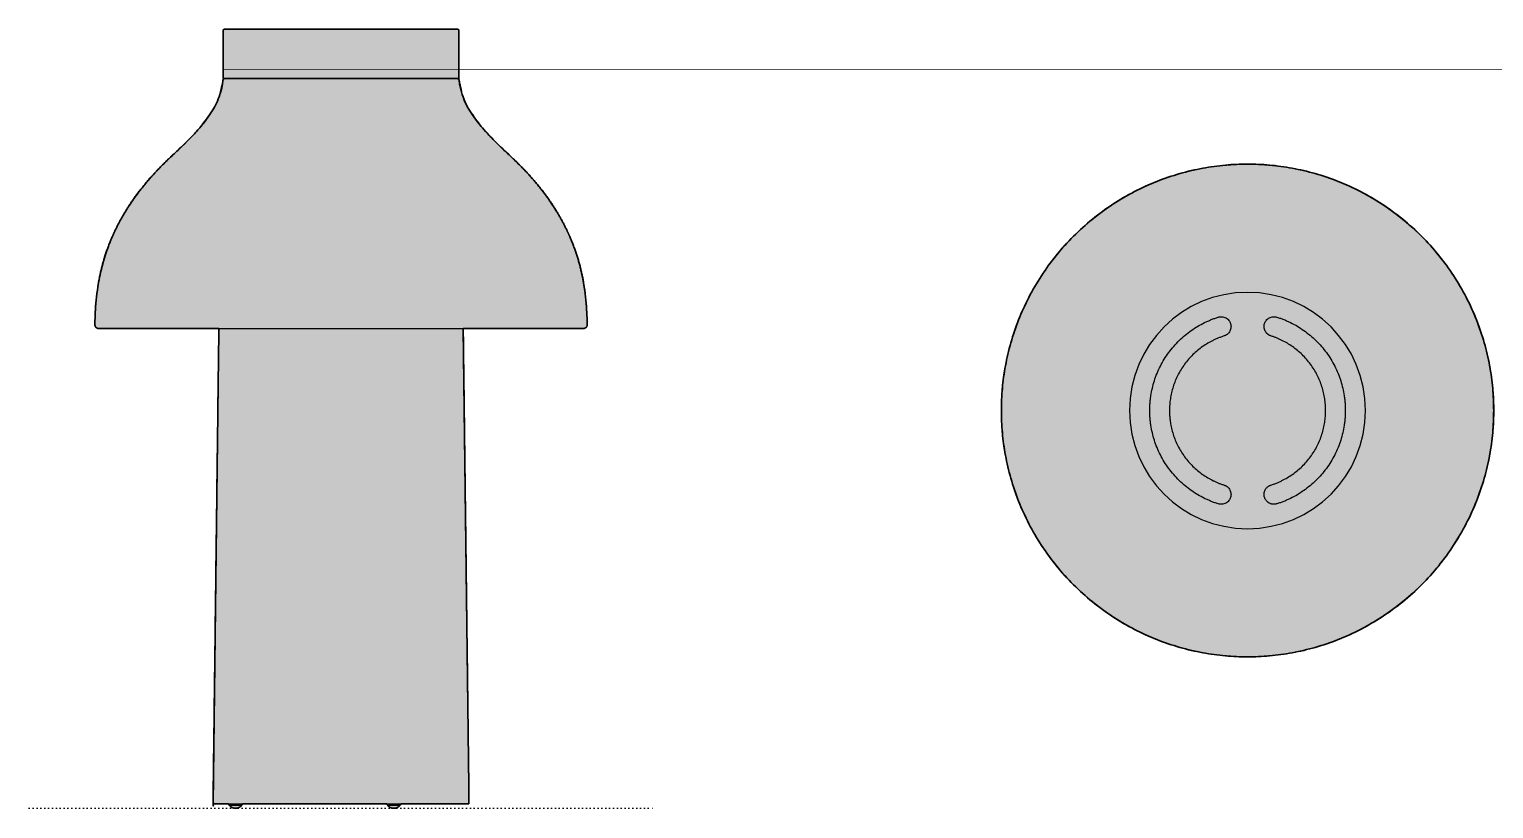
# Model space of a CAD drawing. Header units: millimetres. Extents: x 0 to 416, y 0 to 221.
import ezdxf

# ---------------------------------------------------------------- set-up
doc = ezdxf.new("R2010")
doc.units = ezdxf.units.MM
doc.linetypes.add('Dots', pattern=[1, 0, -1])
doc.layers.add('Blocks', color=7, linetype='Continuous')
doc.layers.add('Blocks$Fill', color=7, linetype='Continuous', true_color=0xffffff)
for name, color, linetype, lineweight, true_color in [('Blocks$Inner', 7, 'Continuous', 25, 0x007f00), ('Blocks$Outline', 7, 'Continuous', 35, 0xff3f3f), ('Groud', 7, 'Dots', 25, 0x243775)]:
    doc.layers.add(name, color=color, linetype=linetype, lineweight=lineweight, true_color=true_color)

# ---------------------------------------------------------------- blocks, each defined once
blk = doc.blocks.new('Pc Portable Lamp Top')
at = {"layer": 'Blocks$Fill'}
blk.add_hatch(color=256, dxfattribs=at).paths.add_polyline_path([(179.79, -5.86), (179.77, -7.41), (179.72, -8.98), (179.63, -10.56), (179.51, -12.15), (179.34, -13.75), (179.14, -15.36), (178.9, -16.97), (178.62, -18.6), (178.3, -20.22), (177.94, -21.85), (177.53, -23.49), (177.09, -25.12), (176.6, -26.75), (176.07, -28.38), (175.49, -30), (174.87, -31.62), (174.21, -33.23), (173.51, -34.84), (172.76, -36.43), (171.97, -38.01), (171.14, -39.57), (170.26, -41.12), (169.34, -42.65), (168.38, -44.16), (167.38, -45.65), (166.34, -47.12), (165.25, -48.56), (164.13, -49.98), (162.98, -51.37), (161.78, -52.73), (160.55, -54.05), (159.29, -55.35), (157.99, -56.62), (156.66, -57.85), (155.3, -59.04), (153.91, -60.2), (152.5, -61.32), (151.05, -62.4), (149.59, -63.44), (148.1, -64.44), (146.59, -65.4), (145.05, -66.32), (143.51, -67.2), (141.94, -68.03), (140.36, -68.82), (138.77, -69.57), (137.17, -70.28), (135.56, -70.94), (133.94, -71.56), (132.31, -72.13), (130.69, -72.66), (129.05, -73.15), (127.42, -73.6), (125.79, -74), (124.16, -74.36), (122.53, -74.68), (120.91, -74.97), (119.29, -75.21), (117.68, -75.41), (116.08, -75.57), (114.49, -75.7), (112.91, -75.78), (111.35, -75.84), (109.79, -75.85), (108.24, -75.84), (106.67, -75.78), (105.1, -75.7), (103.51, -75.57), (101.91, -75.41), (100.3, -75.21), (98.68, -74.97), (97.06, -74.68), (95.43, -74.36), (93.8, -74), (92.17, -73.6), (90.53, -73.15), (88.9, -72.66), (87.27, -72.13), (85.65, -71.56), (84.03, -70.94), (82.42, -70.28), (80.82, -69.57), (79.23, -68.82), (77.65, -68.03), (76.08, -67.2), (74.53, -66.32), (73, -65.4), (71.49, -64.44), (70, -63.44), (68.54, -62.4), (67.09, -61.32), (65.68, -60.2), (64.29, -59.04), (62.93, -57.85), (61.6, -56.62), (60.3, -55.35), (59.04, -54.05), (57.81, -52.73), (56.61, -51.37), (55.45, -49.98), (54.33, -48.56), (53.25, -47.12), (52.21, -45.65), (51.21, -44.16), (50.25, -42.65), (49.33, -41.12), (48.45, -39.57), (47.62, -38.01), (46.83, -36.43), (46.08, -34.84), (45.38, -33.23), (44.71, -31.62), (44.1, -30), (43.52, -28.38), (42.99, -26.75), (42.5, -25.12), (42.06, -23.49), (41.65, -21.85), (41.29, -20.22), (40.97, -18.6), (40.69, -16.97), (40.45, -15.36), (40.25, -13.75), (40.08, -12.15), (39.96, -10.56), (39.87, -8.98), (39.82, -7.41), (39.8, -5.86), (39.82, -4.31), (39.87, -2.74), (39.96, -1.16), (40.08, 0.43), (40.25, 2.03), (40.45, 3.64), (40.69, 5.26), (40.97, 6.88), (41.29, 8.5), (41.65, 10.14), (42.06, 11.77), (42.5, 13.4), (42.99, 15.03), (43.52, 16.66), (44.1, 18.29), (44.71, 19.91), (45.38, 21.52), (46.08, 23.12), (46.83, 24.71), (47.62, 26.29), (48.45, 27.85), (49.33, 29.4), (50.25, 30.93), (51.21, 32.44), (52.21, 33.93), (53.25, 35.4), (54.33, 36.84), (55.45, 38.26), (56.61, 39.65), (57.81, 41.01), (59.04, 42.34), (60.3, 43.63), (61.6, 44.9), (62.93, 46.13), (64.29, 47.32), (65.68, 48.48), (67.09, 49.6), (68.54, 50.68), (70, 51.72), (71.49, 52.73), (73, 53.69), (74.53, 54.61), (76.08, 55.48), (77.65, 56.32), (79.23, 57.11), (80.82, 57.86), (82.42, 58.56), (84.03, 59.22), (85.65, 59.84), (87.27, 60.41), (88.9, 60.94), (90.53, 61.43), (92.17, 61.88), (93.8, 62.28), (95.43, 62.65), (97.06, 62.97), (98.68, 63.25), (100.3, 63.49), (101.91, 63.69), (103.51, 63.85), (105.1, 63.98), (106.67, 64.07), (108.24, 64.12), (109.79, 64.14), (111.35, 64.12), (112.91, 64.07), (114.49, 63.98), (116.08, 63.85), (117.68, 63.69), (119.29, 63.49), (120.91, 63.25), (122.53, 62.97), (124.16, 62.65), (125.79, 62.28), (127.42, 61.88), (129.05, 61.43), (130.69, 60.94), (132.31, 60.41), (133.94, 59.84), (135.56, 59.22), (137.17, 58.56), (138.77, 57.86), (140.36, 57.11), (141.94, 56.32), (143.51, 55.48), (145.05, 54.61), (146.59, 53.69), (148.1, 52.73), (149.59, 51.72), (151.05, 50.68), (152.5, 49.6), (153.91, 48.48), (155.3, 47.32), (156.66, 46.13), (157.99, 44.9), (159.29, 43.63), (160.55, 42.34), (161.78, 41.01), (162.98, 39.65), (164.13, 38.26), (165.25, 36.84), (166.34, 35.4), (167.38, 33.93), (168.38, 32.44), (169.34, 30.93), (170.26, 29.4), (171.14, 27.85), (171.97, 26.29), (172.76, 24.71), (173.51, 23.12), (174.21, 21.52), (174.87, 19.91), (175.49, 18.29), (176.07, 16.66), (176.6, 15.03), (177.09, 13.4), (177.53, 11.77), (177.94, 10.14), (178.3, 8.5), (178.62, 6.88), (178.9, 5.26), (179.14, 3.64), (179.34, 2.03), (179.51, 0.43), (179.63, -1.16), (179.72, -2.74), (179.77, -4.31)], flags=0)
at = {"layer": 'Blocks$Inner'}
blk.add_circle((109.79, -5.86), 69.99, dxfattribs=at)
for start, end in [(0, 180), (180, 0)]:
    blk.add_arc((109.79, -5.86), 33.57, start, end, dxfattribs=at)
for points, knots in [([(81.99, -5.86), (82, -5.68), (82, -5.33), (82.01, -4.81), (82.04, -4.28), (82.07, -3.76), (82.12, -3.23), (82.17, -2.71), (82.24, -2.19), (82.39, -1.12), (82.7, 0.48), (83.28, 2.61), (84.04, 4.7), (85.3, 7.43), (87.28, 10.66), (89.77, 13.52), (92, 15.54), (93.77, 16.89), (95.62, 18.09), (97.21, 18.95), (98.5, 19.55), (99.47, 19.96), (100.45, 20.33), (101.12, 20.55), (101.45, 20.66)], [8, 8, 8, 8, 8.014959, 8.029903, 8.044836, 8.059765, 8.074694, 8.089629, 8.104575, 8.119537, 8.181586, 8.243649, 8.307332, 8.37103, 8.500003, 8.628975, 8.692658, 8.756356, 8.818405, 8.880468, 8.91037, 8.94023, 8.970093, 9, 9, 9, 9]), ([(101.45, 20.66), (101.51, 20.68), (101.62, 20.71), (101.8, 20.75), (101.97, 20.77), (102.14, 20.79), (102.32, 20.79), (102.63, 20.78), (103.06, 20.7), (103.6, 20.49), (104.08, 20.17), (104.47, 19.78), (104.78, 19.32), (104.98, 18.83), (105.09, 18.32), (105.1, 17.77), (105.01, 17.22), (104.79, 16.69), (104.48, 16.21), (104.14, 15.87), (103.85, 15.66), (103.62, 15.52), (103.38, 15.4), (103.22, 15.35), (103.13, 15.32)], [9, 9, 9, 9, 9.020146, 9.040136, 9.060049, 9.079966, 9.099966, 9.120128, 9.185077, 9.250087, 9.315036, 9.380046, 9.440001, 9.500016, 9.559971, 9.619986, 9.684933, 9.749941, 9.814888, 9.879896, 9.910046, 9.939933, 9.969828, 10, 10, 10, 10]), ([(116.45, 15.32), (116.4, 15.34), (116.29, 15.37), (116.12, 15.44), (115.97, 15.52), (115.82, 15.61), (115.67, 15.71), (115.42, 15.89), (115.11, 16.21), (114.79, 16.69), (114.58, 17.22), (114.49, 17.77), (114.5, 18.32), (114.61, 18.83), (114.81, 19.32), (115.12, 19.78), (115.51, 20.17), (115.99, 20.49), (116.52, 20.7), (116.99, 20.78), (117.36, 20.79), (117.62, 20.78), (117.88, 20.73), (118.05, 20.69), (118.13, 20.66)], [7, 7, 7, 7, 7.020146, 7.040137, 7.06005, 7.079966, 7.099966, 7.120128, 7.185076, 7.250084, 7.315031, 7.380039, 7.439994, 7.50001, 7.559965, 7.619981, 7.684929, 7.749938, 7.814885, 7.879895, 7.910045, 7.939932, 7.969827, 8, 8, 8, 8]), ([(118.13, 20.66), (118.3, 20.61), (118.63, 20.5), (119.13, 20.33), (119.63, 20.15), (120.11, 19.96), (120.6, 19.76), (121.08, 19.55), (121.56, 19.33), (122.53, 18.86), (123.97, 18.09), (125.82, 16.89), (127.59, 15.54), (129.82, 13.52), (132.31, 10.66), (134.29, 7.43), (135.55, 4.7), (136.3, 2.61), (136.89, 0.48), (137.23, -1.29), (137.42, -2.71), (137.52, -3.76), (137.58, -4.81), (137.59, -5.51), (137.59, -5.86)], [8, 8, 8, 8, 8.014959, 8.029903, 8.044836, 8.059765, 8.074694, 8.089629, 8.104575, 8.119537, 8.181586, 8.243649, 8.307332, 8.37103, 8.500003, 8.628975, 8.692658, 8.756356, 8.818405, 8.880468, 8.91037, 8.94023, 8.970093, 9, 9, 9, 9]), ([(103.13, 15.32), (102.98, 15.27), (102.68, 15.17), (102.22, 15.01), (101.78, 14.84), (101.33, 14.67), (100.89, 14.48), (100.45, 14.28), (99.64, 13.89), (98.47, 13.26), (96.99, 12.31), (95.58, 11.23), (93.8, 9.62), (91.82, 7.33), (90.23, 4.76), (89.23, 2.57), (88.62, 0.9), (88.16, -0.8), (87.88, -2.21), (87.73, -3.34), (87.65, -4.18), (87.6, -5.02), (87.6, -5.58), (87.59, -5.86)], [4, 4, 4, 4, 4.017094, 4.03417, 4.051234, 4.068294, 4.08536, 4.102438, 4.119537, 4.181584, 4.243649, 4.30733, 4.37103, 4.500002, 4.628975, 4.692656, 4.756356, 4.818403, 4.880468, 4.910369, 4.940229, 4.970092, 5, 5, 5, 5]), ([(131.99, -5.86), (131.99, -5.7), (131.99, -5.38), (131.98, -4.9), (131.95, -4.42), (131.91, -3.94), (131.87, -3.46), (131.81, -2.99), (131.68, -2.1), (131.43, -0.8), (130.96, 0.9), (130.36, 2.57), (129.36, 4.76), (127.77, 7.33), (125.79, 9.62), (124, 11.23), (122.59, 12.31), (121.12, 13.26), (119.85, 13.95), (118.81, 14.43), (118.04, 14.76), (117.25, 15.06), (116.72, 15.23), (116.45, 15.32)], [6, 6, 6, 6, 6.017094, 6.03417, 6.051234, 6.068294, 6.08536, 6.102438, 6.119537, 6.181584, 6.243649, 6.30733, 6.37103, 6.500002, 6.628975, 6.692656, 6.756356, 6.818403, 6.880468, 6.910369, 6.940229, 6.970092, 7, 7, 7, 7]), ([(101.45, -32.38), (101.29, -32.32), (100.95, -32.22), (100.46, -32.05), (99.96, -31.86), (99.47, -31.67), (98.99, -31.47), (98.51, -31.27), (98.03, -31.05), (97.05, -30.58), (95.62, -29.81), (93.77, -28.61), (92, -27.26), (89.77, -25.24), (87.28, -22.38), (85.3, -19.15), (84.04, -16.41), (83.28, -14.32), (82.7, -12.2), (82.36, -10.42), (82.17, -9.01), (82.07, -7.96), (82.01, -6.91), (82, -6.21), (81.99, -5.86)], [7, 7, 7, 7, 7.014959, 7.029903, 7.044837, 7.059765, 7.074694, 7.089629, 7.104575, 7.119537, 7.181586, 7.243649, 7.307332, 7.37103, 7.500003, 7.628975, 7.692658, 7.756356, 7.818405, 7.880468, 7.91037, 7.94023, 7.970093, 8, 8, 8, 8]), ([(87.59, -5.86), (87.6, -6.02), (87.6, -6.34), (87.61, -6.82), (87.64, -7.3), (87.68, -7.78), (87.72, -8.25), (87.78, -8.73), (87.91, -9.62), (88.16, -10.92), (88.62, -12.62), (89.23, -14.29), (90.23, -16.47), (91.82, -19.05), (93.8, -21.34), (95.58, -22.95), (96.99, -24.03), (98.47, -24.98), (99.74, -25.67), (100.78, -26.15), (101.55, -26.48), (102.34, -26.78), (102.87, -26.95), (103.13, -27.04)], [5, 5, 5, 5, 5.017095, 5.03417, 5.051234, 5.068295, 5.08536, 5.102438, 5.119537, 5.181584, 5.243649, 5.30733, 5.37103, 5.500002, 5.628975, 5.692656, 5.756355, 5.818402, 5.880467, 5.910369, 5.940229, 5.970092, 6, 6, 6, 6]), ([(116.45, -27.04), (116.61, -26.99), (116.91, -26.89), (117.36, -26.73), (117.81, -26.56), (118.26, -26.38), (118.7, -26.2), (119.14, -26), (119.95, -25.61), (121.12, -24.98), (122.59, -24.03), (124, -22.95), (125.79, -21.34), (127.77, -19.05), (129.36, -16.47), (130.36, -14.29), (130.96, -12.62), (131.43, -10.92), (131.71, -9.5), (131.86, -8.37), (131.94, -7.54), (131.99, -6.7), (131.99, -6.14), (131.99, -5.86)], [5, 5, 5, 5, 5.017094, 5.03417, 5.051234, 5.068294, 5.08536, 5.102438, 5.119537, 5.181584, 5.243649, 5.30733, 5.37103, 5.500002, 5.628975, 5.692656, 5.756356, 5.818403, 5.880468, 5.910369, 5.940229, 5.970092, 6, 6, 6, 6]), ([(137.59, -5.86), (137.59, -6.03), (137.59, -6.38), (137.58, -6.91), (137.55, -7.44), (137.52, -7.96), (137.47, -8.48), (137.42, -9.01), (137.35, -9.53), (137.2, -10.6), (136.89, -12.2), (136.3, -14.32), (135.55, -16.41), (134.29, -19.15), (132.31, -22.38), (129.82, -25.24), (127.59, -27.26), (125.82, -28.61), (123.97, -29.81), (122.38, -30.66), (121.09, -31.27), (120.12, -31.68), (119.13, -32.05), (118.47, -32.27), (118.13, -32.38)], [9, 9, 9, 9, 9.014959, 9.029903, 9.044837, 9.059765, 9.074694, 9.089629, 9.104575, 9.119538, 9.181586, 9.243649, 9.307332, 9.37103, 9.500003, 9.628975, 9.692658, 9.756356, 9.818405, 9.880468, 9.91037, 9.94023, 9.970093, 10, 10, 10, 10]), ([(103.13, -27.04), (103.19, -27.05), (103.3, -27.09), (103.46, -27.16), (103.62, -27.24), (103.77, -27.33), (103.92, -27.42), (104.16, -27.61), (104.48, -27.92), (104.79, -28.4), (105.01, -28.94), (105.1, -29.49), (105.09, -30.03), (104.98, -30.55), (104.78, -31.04), (104.47, -31.49), (104.08, -31.89), (103.6, -32.21), (103.07, -32.42), (102.6, -32.5), (102.23, -32.51), (101.97, -32.49), (101.71, -32.45), (101.54, -32.4), (101.45, -32.38)], [6, 6, 6, 6, 6.020146, 6.040136, 6.060049, 6.079966, 6.099966, 6.120128, 6.185077, 6.250087, 6.315036, 6.380045, 6.44, 6.500016, 6.559971, 6.619985, 6.684933, 6.749941, 6.814888, 6.879896, 6.910046, 6.939933, 6.969828, 7, 7, 7, 7]), ([(114.49, -29.71), (114.5, -29.65), (114.5, -29.53), (114.51, -29.36), (114.54, -29.19), (114.58, -29.02), (114.65, -28.77), (114.79, -28.43), (115.03, -28.04), (115.33, -27.7), (115.63, -27.44), (115.92, -27.26), (116.18, -27.13), (116.36, -27.07), (116.45, -27.04)], [11, 11, 11, 11, 11.048906, 11.097543, 11.146099, 11.19476, 11.243712, 11.371798, 11.500033, 11.628118, 11.756354, 11.837681, 11.918607, 12, 12, 12, 12]), ([(118.13, -32.38), (118.08, -32.39), (117.98, -32.42), (117.82, -32.46), (117.66, -32.48), (117.44, -32.51), (117.17, -32.51), (116.84, -32.48), (116.51, -32.4), (116.1, -32.26), (115.62, -31.98), (115.22, -31.61), (114.96, -31.26), (114.79, -30.98), (114.66, -30.67), (114.56, -30.35), (114.51, -30.03), (114.5, -29.82), (114.49, -29.71)], [10, 10, 10, 10, 10.030872, 10.061654, 10.092447, 10.123356, 10.1867, 10.250142, 10.313485, 10.376927, 10.500025, 10.623123, 10.686466, 10.749909, 10.813252, 10.876694, 10.938323, 11, 11, 11, 11])]:
    blk.add_open_spline(points, degree=3, knots=knots, dxfattribs=at)
at = {"layer": 'Blocks$Outline'}
blk.add_rational_spline([(179.79, -5.86), (179.79, -75.85), (109.79, -75.85), (39.8, -75.85), (39.8, -5.86), (39.8, 64.14), (109.79, 64.14), (179.79, 64.14), (179.79, -5.86)], [1, 0.707106781187, 1, 0.707106781187, 1, 0.707106781187, 1, 0.707106781187, 1], degree=2, knots=[-439.786743, -439.786743, -439.786743, -329.840057, -329.840057, -219.893371, -219.893371, -109.946686, -109.946686, 0, 0, 0], dxfattribs=at)
blk = doc.blocks.new('Pc Portable Lamp Side')
at = {"layer": 'Blocks$Fill'}
blk.add_hatch(color=256, dxfattribs=at).paths.add_polyline_path([(121.73, 207.3), (121.74, 207.3), (121.75, 207.3), (121.76, 207.3), (121.77, 207.3), (121.78, 207.29), (121.79, 207.29), (121.8, 207.29), (121.81, 207.29), (121.83, 207.29), (121.84, 207.28), (121.85, 207.28), (121.86, 207.28), (121.87, 207.27), (121.88, 207.27), (121.89, 207.27), (121.9, 207.26), (121.91, 207.26), (121.92, 207.25), (121.93, 207.25), (121.94, 207.24), (121.95, 207.24), (121.96, 207.23), (121.97, 207.23), (121.98, 207.22), (121.99, 207.21), (122, 207.21), (122.01, 207.2), (122.02, 207.19), (122.03, 207.18), (122.04, 207.18), (122.05, 207.17), (122.05, 207.16), (122.06, 207.15), (122.07, 207.14), (122.08, 207.14), (122.09, 207.13), (122.09, 207.12), (122.1, 207.11), (122.11, 207.1), (122.12, 207.09), (122.12, 207.08), (122.13, 207.07), (122.13, 207.06), (122.14, 207.05), (122.15, 207.04), (122.15, 207.03), (122.16, 207.02), (122.16, 207.01), (122.17, 207), (122.17, 206.99), (122.18, 206.98), (122.18, 206.97), (122.18, 206.96), (122.19, 206.95), (122.19, 206.94), (122.19, 206.93), (122.19, 206.92), (122.2, 206.91), (122.2, 206.9), (122.2, 206.89), (122.2, 206.88), (122.2, 206.87), (122.21, 206.86), (122.21, 206.85), (122.27, 206.28), (122.35, 205.73), (122.45, 205.17), (122.56, 204.62), (122.7, 204.08), (122.85, 203.54), (123.02, 203), (123.2, 202.47), (123.4, 201.94), (123.61, 201.42), (123.83, 200.9), (124.07, 200.39), (124.33, 199.88), (124.59, 199.37), (124.87, 198.87), (125.15, 198.38), (125.45, 197.89), (125.76, 197.4), (126.08, 196.92), (126.4, 196.44), (127.08, 195.5), (127.79, 194.58), (128.52, 193.68), (129.27, 192.8), (130.04, 191.94), (130.82, 191.1), (132.4, 189.48), (139.48, 182.67), (140.58, 181.55), (141.6, 180.49), (142.54, 179.46), (143.42, 178.47), (144.25, 177.49), (145.05, 176.51), (145.82, 175.53), (146.56, 174.56), (147.27, 173.59), (147.95, 172.62), (148.61, 171.65), (149.24, 170.69), (149.84, 169.73), (150.42, 168.77), (150.97, 167.81), (151.5, 166.86), (152.01, 165.9), (152.49, 164.96), (152.94, 164.01), (153.38, 163.07), (153.79, 162.14), (154.18, 161.2), (154.55, 160.28), (154.9, 159.35), (155.54, 157.52), (156.11, 155.7), (156.61, 153.91), (157.04, 152.14), (157.4, 150.39), (157.71, 148.66), (157.97, 146.97), (158.18, 145.3), (158.34, 143.65), (158.46, 142.04), (158.55, 140.46), (158.63, 137.4), (158.63, 137.4), (158.62, 137.29), (158.61, 137.24), (158.6, 137.19), (158.59, 137.13), (158.59, 137.11), (158.58, 137.08), (158.57, 137.06), (158.57, 137.03), (158.56, 137.01), (158.55, 136.98), (158.54, 136.96), (158.53, 136.93), (158.52, 136.91), (158.51, 136.88), (158.49, 136.86), (158.48, 136.84), (158.46, 136.81), (158.45, 136.79), (158.43, 136.77), (158.42, 136.75), (158.4, 136.72), (158.39, 136.7), (158.37, 136.68), (158.35, 136.66), (158.33, 136.64), (158.31, 136.62), (158.29, 136.61), (158.27, 136.59), (158.25, 136.57), (158.23, 136.55), (158.21, 136.54), (158.19, 136.52), (158.17, 136.51), (158.15, 136.49), (158.12, 136.48), (158.1, 136.46), (158.08, 136.45), (158.06, 136.44), (158.03, 136.42), (158.01, 136.41), (157.96, 136.39), (157.93, 136.37), (157.91, 136.36), (157.88, 136.35), (157.86, 136.34), (157.83, 136.33), (157.8, 136.32), (157.78, 136.32), (157.77, 136.31), (157.75, 136.31), (157.74, 136.31), (157.73, 136.3), (157.71, 136.3), (157.7, 136.3), (157.69, 136.3), (157.67, 136.3), (157.66, 136.29), (157.65, 136.29), (157.63, 136.29), (157.62, 136.29), (157.61, 136.29), (157.59, 136.29), (157.58, 136.29), (157.57, 136.29), (157.55, 136.3), (157.54, 136.3), (157.53, 136.3), (123.38, 136.3), (124.97, 6.17), (124.97, 6.18), (124.97, 6.18), (124.97, 6.18), (124.97, 6.18), (124.97, 6.18), (124.97, 6.18), (124.97, 6.18), (124.97, 6.18), (124.97, 6.18), (124.97, 6.18), (124.97, 6.18), (124.97, 6.18), (124.97, 6.18), (124.97, 6.18), (124.97, 6.18), (124.97, 6.18), (124.97, 6.18), (124.97, 6.18), (124.97, 6.18), (124.97, 6.18), (124.97, 6.18), (124.97, 6.18), (124.97, 6.18), (124.97, 6.18), (124.97, 6.18), (124.97, 6.18), (124.97, 6.18), (124.97, 6.18), (124.97, 6.18), (124.97, 6.18), (124.97, 6.18), (124.97, 6.18), (124.97, 6.18), (124.97, 6.18), (124.97, 6.18), (124.97, 6.18), (124.97, 6.18), (124.97, 6.18), (124.97, 6.18), (124.97, 6.18), (124.97, 6.18), (124.97, 6.18), (124.97, 6.18), (124.97, 6.18), (124.97, 6.18), (124.97, 6.18), (124.97, 6.18), (124.97, 6.18), (124.97, 6.17), (124.96, 5.61), (124.99, 1.3), (105.64, 1.3), (105.63, 1.28), (105.63, 1.25), (105.62, 1.23), (105.61, 1.2), (105.6, 1.18), (105.6, 1.16), (105.59, 1.13), (105.58, 1.11), (105.56, 1.09), (105.55, 1.06), (105.54, 1.04), (105.53, 1.02), (105.52, 1), (105.5, 0.98), (105.49, 0.96), (105.47, 0.94), (105.39, 0.83), (105.3, 0.73), (105.26, 0.68), (105.21, 0.64), (105.16, 0.59), (105.14, 0.57), (105.11, 0.54), (105.09, 0.52), (105.06, 0.5), (105.04, 0.48), (105.01, 0.46), (104.96, 0.42), (104.9, 0.38), (104.84, 0.35), (104.79, 0.31), (104.73, 0.28), (104.67, 0.25), (104.61, 0.22), (104.55, 0.19), (104.49, 0.16), (104.42, 0.14), (104.36, 0.12), (104.3, 0.1), (104.27, 0.09), (104.23, 0.08), (104.2, 0.07), (104.17, 0.06), (104.14, 0.06), (104.1, 0.05), (104.04, 0.04), (103.97, 0.03), (103.91, 0.02), (103.77, 0.01), (103.64, 0), (103.51, 0.01), (103.37, 0.02), (103.31, 0.03), (103.24, 0.04), (103.18, 0.05), (103.14, 0.06), (103.11, 0.06), (103.08, 0.07), (103.05, 0.08), (103.01, 0.09), (102.98, 0.1), (102.92, 0.12), (102.86, 0.14), (102.79, 0.16), (102.73, 0.19), (102.67, 0.22), (102.61, 0.25), (102.55, 0.28), (102.49, 0.31), (102.44, 0.35), (102.38, 0.38), (102.32, 0.42), (102.27, 0.46), (102.24, 0.48), (102.22, 0.5), (102.19, 0.52), (102.17, 0.54), (102.14, 0.57), (102.12, 0.59), (102.07, 0.64), (102.02, 0.68), (101.98, 0.73), (101.89, 0.83), (101.81, 0.94), (101.81, 0.94), (101.79, 0.96), (101.78, 0.98), (101.76, 1), (101.75, 1.02), (101.74, 1.04), (101.73, 1.06), (101.71, 1.09), (101.7, 1.11), (101.69, 1.13), (101.68, 1.16), (101.68, 1.18), (101.67, 1.2), (101.66, 1.23), (101.65, 1.25), (101.65, 1.28), (101.64, 1.3), (60.64, 1.3), (60.63, 1.28), (60.63, 1.25), (60.62, 1.23), (60.61, 1.2), (60.6, 1.18), (60.6, 1.16), (60.59, 1.13), (60.58, 1.11), (60.56, 1.09), (60.55, 1.06), (60.54, 1.04), (60.53, 1.02), (60.52, 1), (60.5, 0.98), (60.49, 0.96), (60.47, 0.94), (60.39, 0.83), (60.3, 0.73), (60.26, 0.68), (60.21, 0.64), (60.16, 0.59), (60.14, 0.57), (60.11, 0.54), (60.09, 0.52), (60.06, 0.5), (60.04, 0.48), (60.01, 0.46), (59.96, 0.42), (59.9, 0.38), (59.84, 0.35), (59.79, 0.31), (59.73, 0.28), (59.67, 0.25), (59.61, 0.22), (59.55, 0.19), (59.49, 0.16), (59.42, 0.14), (59.36, 0.12), (59.3, 0.1), (59.27, 0.09), (59.23, 0.08), (59.2, 0.07), (59.17, 0.06), (59.14, 0.06), (59.1, 0.05), (59.04, 0.04), (58.97, 0.03), (58.91, 0.02), (58.77, 0.01), (58.64, 0), (58.51, 0.01), (58.37, 0.02), (58.31, 0.03), (58.24, 0.04), (58.18, 0.05), (58.14, 0.06), (58.11, 0.06), (58.08, 0.07), (58.05, 0.08), (58.01, 0.09), (57.98, 0.1), (57.92, 0.12), (57.86, 0.14), (57.79, 0.16), (57.73, 0.19), (57.67, 0.22), (57.61, 0.25), (57.55, 0.28), (57.49, 0.31), (57.44, 0.35), (57.38, 0.38), (57.32, 0.42), (57.27, 0.46), (57.24, 0.48), (57.22, 0.5), (57.19, 0.52), (57.17, 0.54), (57.14, 0.57), (57.12, 0.59), (57.07, 0.64), (57.02, 0.68), (56.98, 0.73), (56.89, 0.83), (56.81, 0.94), (56.81, 0.94), (56.79, 0.96), (56.78, 0.98), (56.76, 1), (56.75, 1.02), (56.74, 1.04), (56.73, 1.06), (56.71, 1.09), (56.7, 1.11), (56.69, 1.13), (56.68, 1.16), (56.68, 1.18), (56.67, 1.2), (56.66, 1.23), (56.65, 1.25), (56.65, 1.28), (56.64, 1.3), (54.24, 1.3), (52.25, 1.3), (53.9, 136.3), (19.75, 136.3), (19.74, 136.3), (19.72, 136.3), (19.71, 136.29), (19.7, 136.29), (19.68, 136.29), (19.67, 136.29), (19.66, 136.29), (19.64, 136.29), (19.63, 136.29), (19.62, 136.29), (19.6, 136.3), (19.59, 136.3), (19.58, 136.3), (19.56, 136.3), (19.55, 136.3), (19.54, 136.31), (19.52, 136.31), (19.51, 136.31), (19.5, 136.32), (19.47, 136.33), (19.45, 136.33), (19.42, 136.34), (19.39, 136.35), (19.37, 136.36), (19.34, 136.38), (19.32, 136.39), (19.27, 136.41), (19.24, 136.42), (19.22, 136.44), (19.2, 136.45), (19.17, 136.46), (19.15, 136.48), (19.13, 136.49), (19.11, 136.51), (19.09, 136.52), (19.06, 136.54), (19.04, 136.56), (19.02, 136.57), (19, 136.59), (18.98, 136.61), (18.96, 136.63), (18.95, 136.65), (18.93, 136.67), (18.91, 136.69), (18.89, 136.71), (18.87, 136.73), (18.86, 136.75), (18.84, 136.77), (18.83, 136.79), (18.81, 136.82), (18.8, 136.84), (18.79, 136.86), (18.77, 136.89), (18.76, 136.91), (18.75, 136.94), (18.74, 136.96), (18.73, 136.99), (18.72, 137.01), (18.71, 137.04), (18.7, 137.06), (18.7, 137.09), (18.69, 137.11), (18.69, 137.14), (18.68, 137.19), (18.67, 137.25), (18.65, 137.41), (18.65, 137.41), (18.73, 140.47), (18.82, 142.05), (18.94, 143.66), (19.1, 145.3), (19.31, 146.97), (19.57, 148.67), (19.88, 150.39), (20.25, 152.14), (20.68, 153.91), (21.17, 155.71), (21.74, 157.52), (22.38, 159.36), (22.73, 160.28), (23.1, 161.21), (23.49, 162.14), (23.9, 163.08), (24.34, 164.02), (24.8, 164.96), (25.28, 165.91), (25.78, 166.86), (26.31, 167.81), (26.86, 168.77), (27.44, 169.73), (28.04, 170.69), (28.67, 171.66), (29.33, 172.62), (30.01, 173.59), (30.73, 174.56), (31.47, 175.54), (32.24, 176.51), (33.03, 177.49), (33.87, 178.47), (34.74, 179.46), (35.68, 180.49), (36.7, 181.55), (37.8, 182.68), (44.88, 189.49), (46.46, 191.1), (47.24, 191.94), (48.01, 192.8), (48.76, 193.68), (49.49, 194.58), (50.2, 195.5), (50.88, 196.44), (51.2, 196.92), (51.52, 197.4), (51.83, 197.89), (52.13, 198.38), (52.41, 198.87), (52.69, 199.37), (52.96, 199.88), (53.21, 200.39), (53.45, 200.9), (53.67, 201.42), (53.89, 201.94), (54.08, 202.47), (54.26, 203), (54.43, 203.54), (54.58, 204.08), (54.72, 204.62), (54.83, 205.17), (54.93, 205.73), (55.01, 206.28), (55.07, 206.85), (55.07, 206.86), (55.08, 206.87), (55.08, 206.88), (55.08, 206.89), (55.08, 206.9), (55.08, 206.91), (55.09, 206.92), (55.09, 206.93), (55.09, 206.94), (55.09, 206.95), (55.1, 206.96), (55.1, 206.97), (55.1, 206.98), (55.11, 206.99), (55.11, 207), (55.12, 207.01), (55.12, 207.02), (55.13, 207.03), (55.13, 207.04), (55.14, 207.05), (55.15, 207.06), (55.15, 207.07), (55.16, 207.08), (55.16, 207.09), (55.17, 207.1), (55.18, 207.11), (55.19, 207.12), (55.19, 207.13), (55.2, 207.14), (55.21, 207.14), (55.22, 207.15), (55.23, 207.16), (55.23, 207.17), (55.24, 207.18), (55.25, 207.18), (55.26, 207.19), (55.27, 207.2), (55.28, 207.21), (55.29, 207.21), (55.3, 207.22), (55.31, 207.23), (55.32, 207.23), (55.33, 207.24), (55.34, 207.24), (55.35, 207.25), (55.36, 207.25), (55.37, 207.26), (55.38, 207.26), (55.39, 207.27), (55.4, 207.27), (55.41, 207.27), (55.42, 207.28), (55.43, 207.28), (55.44, 207.28), (55.45, 207.29), (55.47, 207.29), (55.48, 207.29), (55.49, 207.29), (55.5, 207.29), (55.51, 207.3), (55.52, 207.3), (55.53, 207.3), (55.54, 207.3), (55.55, 207.3), (55.44, 207.3), (55.43, 207.3), (55.43, 207.3), (55.42, 207.3), (55.41, 207.3), (55.41, 207.3), (55.4, 207.3), (55.39, 207.3), (55.39, 207.31), (55.38, 207.31), (55.37, 207.31), (55.36, 207.31), (55.36, 207.31), (55.35, 207.31), (55.34, 207.32), (55.34, 207.32), (55.33, 207.32), (55.32, 207.32), (55.32, 207.33), (55.31, 207.33), (55.3, 207.33), (55.3, 207.34), (55.29, 207.34), (55.28, 207.34), (55.28, 207.35), (55.27, 207.35), (55.26, 207.36), (55.26, 207.36), (55.25, 207.37), (55.24, 207.37), (55.24, 207.38), (55.23, 207.38), (55.23, 207.39), (55.22, 207.39), (55.22, 207.4), (55.21, 207.4), (55.21, 207.41), (55.2, 207.42), (55.2, 207.42), (55.19, 207.43), (55.19, 207.44), (55.18, 207.44), (55.18, 207.45), (55.18, 207.46), (55.17, 207.46), (55.17, 207.47), (55.17, 207.48), (55.16, 207.48), (55.16, 207.49), (55.16, 207.5), (55.16, 207.5), (55.15, 207.51), (55.15, 207.52), (55.15, 207.52), (55.15, 207.53), (55.15, 207.54), (55.15, 207.55), (55.14, 207.55), (55.14, 207.56), (55.14, 207.57), (55.14, 207.57), (55.14, 207.58), (55.14, 207.59), (55.14, 207.59), (55.14, 207.6), (55.14, 221), (55.14, 221.01), (55.14, 221.01), (55.14, 221.02), (55.14, 221.03), (55.14, 221.03), (55.14, 221.04), (55.14, 221.05), (55.15, 221.05), (55.15, 221.06), (55.15, 221.07), (55.15, 221.08), (55.15, 221.08), (55.15, 221.09), (55.16, 221.1), (55.16, 221.1), (55.16, 221.11), (55.16, 221.12), (55.17, 221.12), (55.17, 221.13), (55.17, 221.14), (55.18, 221.14), (55.18, 221.15), (55.18, 221.16), (55.19, 221.16), (55.19, 221.17), (55.2, 221.18), (55.2, 221.18), (55.21, 221.19), (55.21, 221.2), (55.22, 221.2), (55.22, 221.21), (55.23, 221.21), (55.23, 221.22), (55.24, 221.22), (55.24, 221.23), (55.25, 221.23), (55.26, 221.24), (55.26, 221.24), (55.27, 221.25), (55.28, 221.25), (55.28, 221.26), (55.29, 221.26), (55.3, 221.26), (55.3, 221.27), (55.31, 221.27), (55.32, 221.27), (55.32, 221.28), (55.33, 221.28), (55.34, 221.28), (55.34, 221.28), (55.35, 221.29), (55.36, 221.29), (55.36, 221.29), (55.37, 221.29), (55.38, 221.29), (55.39, 221.29), (55.39, 221.3), (55.4, 221.3), (55.41, 221.3), (55.41, 221.3), (55.42, 221.3), (55.43, 221.3), (55.43, 221.3), (55.44, 221.3), (55.44, 221.3), (121.84, 221.3), (121.85, 221.3), (121.85, 221.3), (121.86, 221.3), (121.87, 221.3), (121.87, 221.3), (121.88, 221.3), (121.89, 221.3), (121.89, 221.29), (121.9, 221.29), (121.91, 221.29), (121.92, 221.29), (121.92, 221.29), (121.93, 221.29), (121.94, 221.28), (121.94, 221.28), (121.95, 221.28), (121.96, 221.28), (121.96, 221.27), (121.97, 221.27), (121.98, 221.27), (121.98, 221.26), (121.99, 221.26), (122, 221.26), (122, 221.25), (122.01, 221.25), (122.02, 221.24), (122.02, 221.24), (122.03, 221.23), (122.04, 221.23), (122.04, 221.22), (122.05, 221.22), (122.05, 221.21), (122.06, 221.21), (122.06, 221.2), (122.07, 221.2), (122.07, 221.19), (122.08, 221.18), (122.08, 221.18), (122.09, 221.17), (122.09, 221.16), (122.1, 221.16), (122.1, 221.15), (122.1, 221.14), (122.11, 221.14), (122.11, 221.13), (122.11, 221.12), (122.12, 221.12), (122.12, 221.11), (122.12, 221.1), (122.12, 221.1), (122.13, 221.09), (122.13, 221.08), (122.13, 221.08), (122.13, 221.07), (122.13, 221.06), (122.13, 221.05), (122.14, 221.05), (122.14, 221.04), (122.14, 221.03), (122.14, 221.03), (122.14, 221.02), (122.14, 221.01), (122.14, 221.01), (122.14, 221), (122.14, 207.6), (122.14, 207.59), (122.14, 207.59), (122.14, 207.58), (122.14, 207.57), (122.14, 207.57), (122.14, 207.56), (122.14, 207.55), (122.13, 207.55), (122.13, 207.54), (122.13, 207.53), (122.13, 207.52), (122.13, 207.52), (122.13, 207.51), (122.12, 207.5), (122.12, 207.5), (122.12, 207.49), (122.12, 207.48), (122.11, 207.48), (122.11, 207.47), (122.11, 207.46), (122.1, 207.46), (122.1, 207.45), (122.1, 207.44), (122.09, 207.44), (122.09, 207.43), (122.08, 207.42), (122.08, 207.42), (122.07, 207.41), (122.07, 207.4), (122.06, 207.4), (122.06, 207.39), (122.05, 207.39), (122.05, 207.38), (122.04, 207.38), (122.04, 207.37), (122.03, 207.37), (122.02, 207.36), (122.02, 207.36), (122.01, 207.35), (122, 207.35), (122, 207.34), (121.99, 207.34), (121.98, 207.34), (121.98, 207.33), (121.97, 207.33), (121.96, 207.33), (121.96, 207.32), (121.95, 207.32), (121.94, 207.32), (121.94, 207.32), (121.93, 207.31), (121.92, 207.31), (121.92, 207.31), (121.91, 207.31), (121.9, 207.31), (121.89, 207.31), (121.89, 207.3), (121.88, 207.3), (121.87, 207.3), (121.87, 207.3), (121.86, 207.3), (121.85, 207.3), (121.85, 207.3), (121.84, 207.3), (121.84, 207.3)], flags=0)
at = {"layer": 'Blocks$Inner'}
for p, q in [((55.14, 221), (55.14, 207.6)), ((122.14, 207.6), (122.14, 221)), ((19.75, 136.3), (157.53, 136.3)), ((124.97, 6.17), (123.38, 136.3)), ((56.81, 0.94), (60.47, 0.94)), ((101.81, 0.94), (105.47, 0.94))]:
    blk.add_line(p, q, dxfattribs=at)
blk.add_lwpolyline([(53.9, 136.3), (52.25, 1.3), (124.99, 1.3)], dxfattribs=at)
for centre, radius, start, end in [((55.44, 221), 0.3, 90, 180), ((121.84, 221), 0.3, 0, 90), ((55.44, 207.6), 0.3, 180, 270), ((121.84, 207.6), 0.3, 270, 0), ((57.61, 1.52), 1, 192.8679, 215.9742), ((59.66, 1.52), 1, 324.0258, 347.1121), ((102.61, 1.52), 1, 192.8679, 215.9742), ((104.66, 1.52), 1, 324.0258, 347.1121)]:
    blk.add_arc(centre, radius, start, end, dxfattribs=at)
for points, knots in [([(121.84, 221.3), (121.84, 221.3), (121.83, 221.3), (121.78, 221.3), (121.71, 221.3), (121.6, 221.3), (121.46, 221.3), (121.17, 221.3), (120.6, 221.3), (119.54, 221.3), (118.17, 221.3), (116.46, 221.3), (114.46, 221.3), (112.16, 221.3), (109.61, 221.3), (106.86, 221.3), (103.94, 221.3), (100.92, 221.3), (97.83, 221.3), (94.75, 221.3), (91.68, 221.3), (88.64, 221.3), (85.6, 221.3), (82.53, 221.3), (79.45, 221.3), (76.36, 221.3), (73.34, 221.3), (70.42, 221.3), (67.67, 221.3), (65.12, 221.3), (62.82, 221.3), (60.82, 221.3), (59.11, 221.3), (57.74, 221.3), (56.68, 221.3), (56.15, 221.3), (55.9, 221.3), (55.81, 221.3), (55.73, 221.3), (55.66, 221.3), (55.6, 221.3), (55.55, 221.3), (55.51, 221.3), (55.48, 221.3), (55.46, 221.3), (55.44, 221.3), (55.44, 221.3), (55.44, 221.3)], [15.342478, 15.342478, 15.342478, 15.342478, 15.352206, 15.361916, 15.371617, 15.381317, 15.391026, 15.400753, 15.431633, 15.462508, 15.494676, 15.526838, 15.559689, 15.592536, 15.625387, 15.658234, 15.690401, 15.722563, 15.753443, 15.784318, 15.813449, 15.842576, 15.871707, 15.900833, 15.931713, 15.962588, 15.994756, 16.026918, 16.059769, 16.092616, 16.125467, 16.158314, 16.190481, 16.222643, 16.253523, 16.284398, 16.289708, 16.29501, 16.300308, 16.305602, 16.310893, 16.316184, 16.321475, 16.326768, 16.332065, 16.337367, 16.342478, 16.342478, 16.342478, 16.342478]), ([(55.07, 206.85), (54.52, 200.83), (48.7, 192.88), (42.21, 186.9), (39.42, 184.26), (38.57, 183.45), (37.03, 181.91), (35.63, 180.46), (34.43, 179.13), (33.3, 177.81), (32.76, 177.16), (31.19, 175.21), (28.29, 171.32), (20.06, 157.25), (18.73, 145.38), (18.65, 137.41)], [142.269276, 142.269276, 142.269276, 142.269276, 142.394276, 142.456776, 142.456776, 142.488026, 142.488026, 142.519276, 142.550526, 142.550526, 142.581776, 142.581776, 142.644276, 142.769276, 143.269276, 143.269276, 143.269276, 143.269276]), ([(55.44, 207.3), (55.44, 207.3), (58.94, 207.3), (71.39, 207.3), (79.84, 207.3), (97.44, 207.3), (105.89, 207.3), (118.34, 207.3), (121.84, 207.3), (121.84, 207.3)], [30.684955, 30.684955, 30.684955, 30.684955, 30.934955, 30.934955, 31.184955, 31.184955, 31.434955, 31.434955, 31.684955, 31.684955, 31.684955, 31.684955]), ([(121.71, 207.3), (121.71, 207.3), (118.22, 207.3), (105.82, 207.3), (97.41, 207.3), (79.87, 207.3), (71.46, 207.3), (59.06, 207.3), (55.57, 207.3), (55.57, 207.3)], [140.529559, 140.529559, 140.529559, 140.529559, 140.779559, 140.779559, 141.029559, 141.029559, 141.279559, 141.279559, 141.529559, 141.529559, 141.529559, 141.529559]), ([(158.63, 137.4), (158.55, 145.38), (157.22, 157.24), (148.99, 171.32), (146.09, 175.21), (144.52, 177.16), (143.98, 177.81), (142.85, 179.12), (141.65, 180.46), (140.25, 181.9), (138.71, 183.44), (137.86, 184.26), (135.08, 186.9), (128.58, 192.88), (122.76, 200.83), (122.21, 206.85)], [138.789841, 138.789841, 138.789841, 138.789841, 139.289841, 139.414841, 139.477341, 139.477341, 139.508591, 139.508591, 139.539841, 139.571091, 139.571091, 139.602341, 139.602341, 139.664841, 139.789841, 139.789841, 139.789841, 139.789841]), ([(18.65, 137.41), (18.66, 137.26), (18.69, 136.98), (18.95, 136.6), (19.3, 136.37), (19.6, 136.27), (19.74, 136.3), (19.75, 136.3)], [143.271502, 143.271502, 143.271502, 143.271502, 143.520089, 143.768674, 144.017263, 144.265852, 144.271502, 144.271502, 144.271502, 144.271502]), ([(157.53, 136.3), (157.54, 136.3), (157.68, 136.27), (157.97, 136.37), (158.33, 136.6), (158.58, 136.97), (158.62, 137.26), (158.63, 137.4)], [137.7884, 137.7884, 137.7884, 137.7884, 137.79288, 138.04176, 138.290641, 138.539524, 138.7884, 138.7884, 138.7884, 138.7884]), ([(124.96, 4.62), (124.95, 4.8), (124.95, 5.16), (124.96, 5.63), (124.96, 5.99), (124.97, 6.18), (124.97, 6.18), (124.97, 6.17)], [5.916821, 5.916821, 5.916821, 5.916821, 6.132878, 6.348929, 6.565068, 6.781319, 6.916821, 6.916821, 6.916821, 6.916821]), ([(56.81, 0.94), (56.92, 0.8), (57.15, 0.52), (57.6, 0.23), (58.11, 0.04), (58.46, 0.01), (58.64, 0)], [0.4032803, 0.4032803, 0.4032803, 0.4032803, 0.6532785, 0.9032799, 1.1532803, 1.4032803, 1.4032803, 1.4032803, 1.4032803]), ([(58.64, 0), (58.82, 0.01), (59.17, 0.04), (59.68, 0.23), (60.13, 0.52), (60.36, 0.8), (60.47, 0.94)], [1.40328, 1.40328, 1.40328, 1.40328, 1.653281, 1.903281, 2.153282, 2.40328, 2.40328, 2.40328, 2.40328]), ([(101.81, 0.94), (101.92, 0.8), (102.15, 0.52), (102.6, 0.23), (103.11, 0.04), (103.46, 0.01), (103.64, 0)], [0.40328, 0.40328, 0.40328, 0.40328, 0.653279, 0.90328, 1.15328, 1.40328, 1.40328, 1.40328, 1.40328]), ([(103.64, 0), (103.82, 0.01), (104.17, 0.04), (104.68, 0.23), (105.13, 0.52), (105.36, 0.8), (105.47, 0.94)], [1.40328, 1.40328, 1.40328, 1.40328, 1.653281, 1.903281, 2.153282, 2.40328, 2.40328, 2.40328, 2.40328])]:
    blk.add_open_spline(points, degree=3, knots=knots, dxfattribs=at)
for points, weights in [([(55.57, 207.3), (55.11, 207.3), (55.07, 206.85)], [1, 0.738659097203, 1]), ([(122.21, 206.85), (122.17, 207.3), (121.71, 207.3)], [1, 0.738659097203, 1]), ([(124.99, 1.3), (124.97, 2.96), (124.96, 4.62)], [0.89514431711, 0.89518280558, 0.895221329667]), ([(124.99, 1.3), (124.98, 2.96), (124.96, 4.62)], [0.89516301842, 0.895201515863, 0.895240048923])]:
    blk.add_rational_spline(points, weights, degree=2, dxfattribs=at)
for points in [[(18.65, 137.41), (18.65, 137.41), (18.65, 137.41), (18.65, 137.41)], [(158.63, 137.4), (158.63, 137.4), (158.63, 137.4), (158.63, 137.4)]]:
    blk.add_open_spline(points, degree=3, dxfattribs=at)
at = {"layer": 'Blocks$Outline'}
for points in [[(53.9, 136.3), (19.75, 136.3)], [(157.53, 136.3), (123.38, 136.3)]]:
    blk.add_lwpolyline(points, dxfattribs=at)
for points, weights, knots in [([(55.55, 207.3), (55.48, 207.3), (55.44, 207.3), (55.44, 207.3), (55.26, 207.3), (55.14, 207.42), (55.14, 207.6), (55.14, 212.07), (55.14, 216.53), (55.14, 221), (55.14, 221.18), (55.26, 221.3), (55.44, 221.3), (55.44, 221.3), (55.44, 221.3), (55.46, 221.3), (55.48, 221.3), (55.51, 221.3), (55.55, 221.3), (55.6, 221.3), (55.66, 221.3), (55.73, 221.3), (55.81, 221.3), (55.9, 221.3), (56.15, 221.3), (56.68, 221.3), (57.74, 221.3), (59.11, 221.3), (60.82, 221.3), (62.82, 221.3), (65.12, 221.3), (67.67, 221.3), (70.42, 221.3), (73.34, 221.3), (76.36, 221.3), (79.45, 221.3), (82.53, 221.3), (85.6, 221.3), (88.64, 221.3), (91.68, 221.3), (94.75, 221.3), (97.83, 221.3), (100.92, 221.3), (103.94, 221.3), (106.86, 221.3), (109.61, 221.3), (112.16, 221.3), (114.46, 221.3), (116.46, 221.3), (118.17, 221.3), (119.54, 221.3), (120.6, 221.3), (121.17, 221.3), (121.46, 221.3), (121.6, 221.3), (121.71, 221.3), (121.78, 221.3), (121.83, 221.3), (121.84, 221.3), (121.84, 221.3), (122.02, 221.3), (122.14, 221.18), (122.14, 221)], [1, 1, 1, 1, 0.804737854124, 0.804737854124, 1, 1, 1, 1, 0.804737854124, 0.804737854124, 1, 1, 1, 1, 1, 1, 1, 1, 1, 1, 1, 1, 1, 1, 1, 1, 1, 1, 1, 1, 1, 1, 1, 1, 1, 1, 1, 1, 1, 1, 1, 1, 1, 1, 1, 1, 1, 1, 1, 1, 1, 1, 1, 1, 1, 1, 1, 1, 0.804737854124, 0.804737854124, 1], [-30.710638, -30.710638, -30.710638, -30.710638, -30.684955, -30.684955, -30.684955, -30.213716, -30.213716, -30.213716, -16.813716, -16.813716, -16.813716, -16.342478, -16.342478, -16.342478, -16.337367, -16.332065, -16.326768, -16.321475, -16.316184, -16.310893, -16.305602, -16.300308, -16.29501, -16.289708, -16.284398, -16.253523, -16.222643, -16.190481, -16.158314, -16.125467, -16.092616, -16.059769, -16.026918, -15.994756, -15.962588, -15.931713, -15.900833, -15.871707, -15.842576, -15.813449, -15.784318, -15.753443, -15.722563, -15.690401, -15.658234, -15.625387, -15.592536, -15.559689, -15.526838, -15.494676, -15.462508, -15.431633, -15.400753, -15.391026, -15.381317, -15.371617, -15.361916, -15.352206, -15.342478, -15.342478, -15.342478, -14.871239, -14.871239, -14.871239, -14.871239]), ([(122.14, 221), (122.14, 216.53), (122.14, 212.07), (122.14, 207.6), (122.14, 207.42), (122.02, 207.3), (121.84, 207.3), (121.84, 207.3), (121.8, 207.3), (121.73, 207.3)], [1, 1, 1, 1, 0.804737854124, 0.804737854124, 1, 1, 1, 1], [-45.556194, -45.556194, -45.556194, -45.556194, -32.156194, -32.156194, -32.156194, -31.684955, -31.684955, -31.684955, -31.659272, -31.659272, -31.659272, -31.659272]), ([(19.75, 136.3), (19.74, 136.3), (19.6, 136.27), (19.3, 136.37), (18.95, 136.6), (18.69, 136.98), (18.66, 137.26), (18.65, 137.41), (18.65, 137.41), (18.65, 137.41), (18.65, 137.41), (18.73, 145.38), (20.06, 157.25), (28.29, 171.32), (31.19, 175.21), (32.76, 177.16), (33.3, 177.81), (34.43, 179.13), (35.63, 180.46), (37.03, 181.91), (38.57, 183.45), (39.42, 184.26), (42.21, 186.9), (48.7, 192.88), (54.52, 200.83), (55.07, 206.85), (55.1, 207.11), (55.29, 207.29), (55.55, 207.3)], [1, 1, 1, 1, 1, 1, 1, 1, 1, 1, 1, 1, 1, 1, 1, 1, 1, 1, 1, 1, 1, 1, 1, 1, 1, 1, 0.831214899957, 0.825942723216, 0.984183469777], [0, 0, 0, 0, 0.00565, 0.25424, 0.502828, 0.751413, 1, 1, 1, 1.002226, 1.002226, 1.002226, 1.502226, 1.627226, 1.689726, 1.689726, 1.720976, 1.720976, 1.752226, 1.783476, 1.783476, 1.814726, 1.814726, 1.877226, 2.002226, 2.002226, 2.002226, 2.718838, 2.718838, 2.718838, 2.718838]), ([(121.73, 207.3), (121.99, 207.29), (122.18, 207.11), (122.21, 206.85), (122.76, 200.83), (128.58, 192.88), (135.08, 186.9), (137.86, 184.26), (138.71, 183.44), (140.25, 181.9), (141.65, 180.46), (142.85, 179.12), (143.98, 177.81), (144.52, 177.16), (146.09, 175.21), (148.99, 171.32), (157.22, 157.24), (158.55, 145.38), (158.63, 137.4), (158.63, 137.4), (158.63, 137.4), (158.63, 137.4), (158.62, 137.26), (158.58, 136.97), (158.33, 136.6), (157.97, 136.37), (157.68, 136.27), (157.54, 136.3), (157.53, 136.3)], [0.984183469806, 0.825942723215, 0.831214899947, 1, 1, 1, 1, 1, 1, 1, 1, 1, 1, 1, 1, 1, 1, 1, 1, 1, 1, 1, 1, 1, 1, 1, 1, 1, 1], [3.765049, 3.765049, 3.765049, 3.765049, 4.481661, 4.481661, 4.481661, 4.606661, 4.669161, 4.669161, 4.700411, 4.700411, 4.731661, 4.762911, 4.762911, 4.794161, 4.794161, 4.856661, 4.981661, 5.481661, 5.481661, 5.481661, 5.483102, 5.483102, 5.483102, 5.731978, 5.980862, 6.229742, 6.478622, 6.483102, 6.483102, 6.483102, 6.483102]), ([(123.38, 136.3), (123.91, 92.92), (124.44, 49.55), (124.97, 6.17), (124.97, 6.18), (124.97, 6.18), (124.96, 5.99), (124.96, 5.63), (124.95, 5.16), (124.95, 4.8), (124.96, 4.62), (124.96, 4.62), (124.97, 3.51), (124.98, 2.41), (124.99, 1.3)], [0.895240048923, 0.895240048923, 0.895240048923, 0.895240048923, 0.895240048923, 0.895240048923, 0.895240048923, 0.895240048923, 0.895240048923, 0.895240048923, 0.895240048923, 0.895240048923, 0.895214360228, 0.895188683406, 0.895163018456], [-137.051578, -137.051578, -137.051578, -137.051578, -6.916821, -6.916821, -6.916821, -6.781319, -6.565068, -6.348929, -6.132878, -5.916823, -5.916821, -5.916821, -5.916821, -5.916433, -5.916433, -5.916433, -5.916433]), ([(60.64, 1.3), (60.61, 1.17), (60.55, 1.04), (60.47, 0.94), (60.47, 0.94), (60.36, 0.8), (60.13, 0.52), (59.68, 0.23), (59.17, 0.04), (58.82, 0.01), (58.64, 0), (58.46, 0.01), (58.11, 0.04), (57.6, 0.23), (57.15, 0.52), (56.92, 0.8), (56.81, 0.94), (56.81, 0.94), (56.73, 1.04), (56.67, 1.17), (56.64, 1.3)], [1, 0.986516320379, 0.986516185445, 0.999999865066, 1, 1, 1, 1, 1, 1, 1, 1, 1, 1, 1, 1, 1, 0.99999983064, 0.986492939672, 0.986493109033, 1], [-2.806212, -2.806212, -2.806212, -2.806212, -2.403284, -2.40328, -2.40328, -2.40328, -2.153282, -1.903281, -1.653281, -1.40328, -1.40328, -1.40328, -1.15328, -0.90328, -0.653278, -0.40328, -0.40328, -0.40328, -0.403275, 0, 0, 0, 0]), ([(105.64, 1.3), (105.61, 1.17), (105.55, 1.04), (105.47, 0.94), (105.47, 0.94), (105.36, 0.8), (105.13, 0.52), (104.68, 0.23), (104.17, 0.04), (103.82, 0.01), (103.64, 0), (103.46, 0.01), (103.11, 0.04), (102.6, 0.23), (102.15, 0.52), (101.92, 0.8), (101.81, 0.94), (101.81, 0.94), (101.73, 1.04), (101.67, 1.17), (101.64, 1.3)], [1, 0.986516318904, 0.986516185444, 0.99999986654, 1, 1, 1, 1, 1, 1, 1, 1, 1, 1, 1, 1, 1, 0.999999847612, 0.986492939672, 0.98649309206, 1], [-2.806212, -2.806212, -2.806212, -2.806212, -2.403284, -2.40328, -2.40328, -2.40328, -2.153282, -1.903281, -1.653281, -1.40328, -1.40328, -1.40328, -1.15328, -0.90328, -0.653279, -0.40328, -0.40328, -0.40328, -0.403276, 0, 0, 0, 0])]:
    blk.add_rational_spline(points, weights, degree=3, knots=knots, dxfattribs=at)
blk.add_open_spline([(56.64, 1.3), (55.44, 1.3), (53.24, 1.3), (52.25, 1.3), (53.07, 68.8), (53.9, 136.3)], degree=2, knots=[-139.401242, -139.401242, -139.401242, -137.001219, -135.010081, -135.010081, 0, 0, 0], dxfattribs=at)
for points in [[(101.64, 1.3), (81.14, 1.3), (60.64, 1.3)], [(124.99, 1.3), (115.32, 1.3), (105.64, 1.3)]]:
    blk.add_open_spline(points, degree=2, dxfattribs=at)

msp = doc.modelspace()

# ---------------------------------------------------------------- linework, layer by layer
at = {"layer": 'Groud'}
msp.add_lwpolyline([(0, 0), (177.24, 0)], dxfattribs=at)

# ---------------------------------------------------------------- block references
at = {"layer": 'Blocks'}
for name, p in [('Pc Portable Lamp Side', (0, 0)), ('Pc Portable Lamp Top', (236.58, 118.87))]:
    msp.add_blockref(name, p, dxfattribs=at)

doc.saveas('drawing.dxf')
